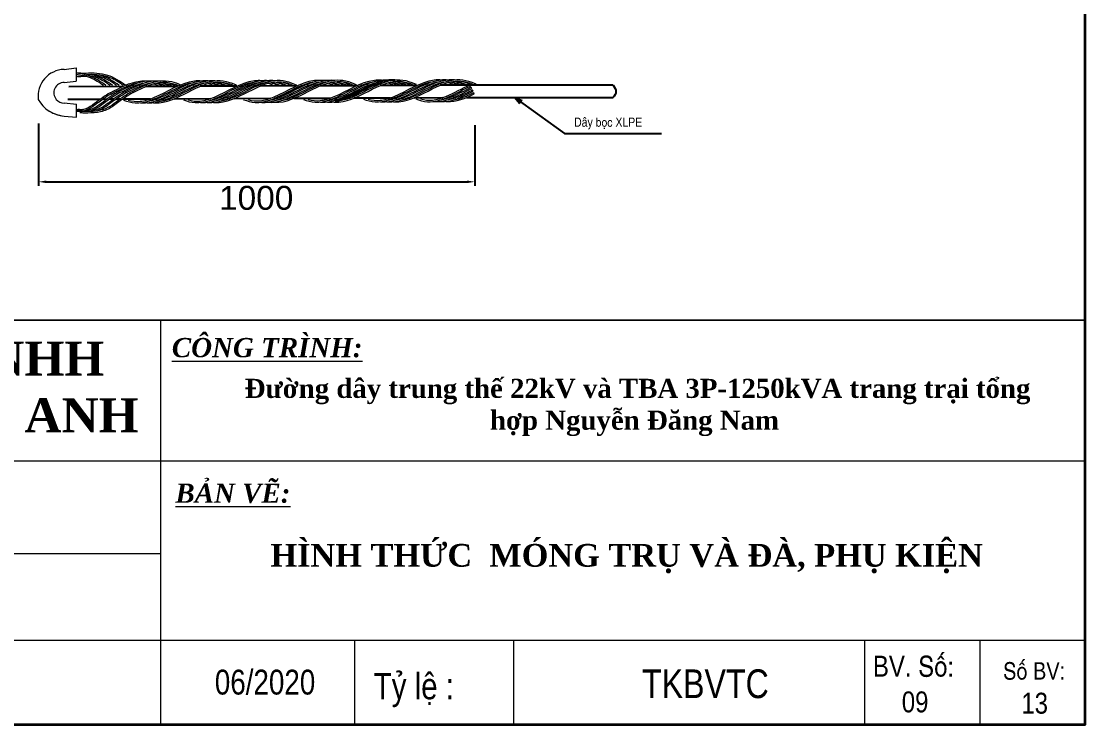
# Model space of a CAD drawing. Header units: millimetres. Extents: x 330554 to 656471, y 11007 to 130943.
# Drawn here: x 523432 to 528770, y 89055 to 92586 of the extents above; entities that cross this region are included whole.
import ezdxf
from ezdxf.enums import TextEntityAlignment as Align

# ---------------------------------------------------------------- set-up
doc = ezdxf.new("R2010")
doc.units = ezdxf.units.MM
doc.header["$LTSCALE"] = 6
for name, color, linetype, lineweight in [('dim1', 2, 'Continuous', 5), ('Khung', 7, 'Continuous', 20), ('Khung ten', 7, 'Continuous', 20), ('net rat manh', 150, 'Continuous', 5), ('netlonkhungten', 32, 'Continuous', 35), ('Text', 7, 'Continuous', 13)]:
    doc.layers.add(name, color=color, linetype=linetype, lineweight=lineweight)
doc.layers.add('Nen', color=7, linetype='Continuous')
doc.styles.add('kich thuoc', font='arial.ttf', dxfattribs={"height": 120})
doc.styles.add('ktenBCKT_6o$0$VN', font='arial.ttf')
doc.styles.add('VN', font='VHELVEN.TTF')
doc.styles.add('Vni-helvecondense', font='VHELVCN.TTF')
doc.styles.add('WMF-VNI-HELVE-CONDENSE1', font='VHELVCN.TTF')
doc.styles.add('xa', font='techl___.ttf')
doc.dimstyles.new('TL 1-1', dxfattribs={"dimscale": 20, "dimtxt": 0.18, "dimasz": 2, "dimexe": 1, "dimexo": 2, "dimgap": 1, "dimtad": 2, "dimtoh": 1, "dimdec": 1, "dimzin": 0, "dimdsep": 46, "dimtxsty": 'kich thuoc', "dimcen": 2, "dimclrd": 256, "dimclre": 256, "dimclrt": 2, "dimadec": 0, "dimazin": 0, "dimtfac": 1, "dimtdec": 1, "dimtofl": 0, "dimtmove": 0, "dimatfit": 3, "dimfxl": 1, "dimtolj": 1, "dimtzin": 0, "dimarcsym": 0})
doc.dimstyles.new('xa', dxfattribs={"dimtxt": 110, "dimasz": 40, "dimexe": 10, "dimexo": 20, "dimgap": 10, "dimtad": 1, "dimtoh": 1, "dimdec": 0, "dimzin": 0, "dimdsep": 46, "dimtxsty": 'xa', "dimblk": 'OBLIQUE', "dimcen": 0.09, "dimclrd": 3, "dimclre": 3, "dimclrt": 2, "dimadec": 0, "dimazin": 0, "dimtfac": 1, "dimtdec": 0, "dimtofl": 0, "dimtmove": 0, "dimatfit": 3, "dimldrblk": 'OPEN30', "dimfxl": 1, "dimtzin": 0, "dimarcsym": 0})

# ---------------------------------------------------------------- blocks, each defined once
blk = doc.blocks.new('_Oblique')
at = {"color": 0, "lineweight": -2}
blk.add_line((-0.5, -0.5), (0.5, 0.5), dxfattribs=at)
blk = doc.blocks.new('_Open30')
at = {"color": 0, "linetype": 'ByBlock', "lineweight": -2}
for p, q in [((-1, 0.27), (0, 0)), ((0, 0), (-1, -0.27)), ((0, 0), (-1, 0))]:
    blk.add_line(p, q, dxfattribs=at)
blk = doc.blocks.new('*D109')
at = {"layer": 'Defpoints', "color": 0, "transparency": 16777216}
for p in [(523518.9, 92113), (525709.2, 92103.5), (525709.2, 91779.9)]:
    blk.add_point(p, dxfattribs=at)
at = {"layer": 'dim1', "lineweight": -2, "transparency": 16777216}
for p, q in [((523518.9, 92073), (523518.9, 91759.9)), ((525709.2, 92063.5), (525709.2, 91759.9)), ((523558.9, 91779.9), (525669.2, 91779.9))]:
    blk.add_line(p, q, dxfattribs=at)
at = {"layer": 'dim1', "transparency": 16777216}
for points in [[(523558.9, 91786.5), (523558.9, 91773.2), (523518.9, 91779.9)], [(525669.2, 91786.5), (525669.2, 91773.2), (525709.2, 91779.9)]]:
    blk.add_solid(points, dxfattribs=at)
at = {"layer": 'dim1', "color": 2, "transparency": 16777216, "insert": (524611.5, 91698.6), "char_height": 120, "attachment_point": 5, "style": 'kich thuoc'}
blk.add_mtext('\\A1;1000', dxfattribs=at)

msp = doc.modelspace()

# ---------------------------------------------------------------- linework, layer by layer
at = {"layer": 'Khung'}
for points in [[(528770.463, 89055.161), (528770.463, 91086.039), (520581.991, 91086.039), (520581.991, 89055.161)], [(521820.207, 91086.039), (528770.463, 91086.039)], [(524132.008, 91086.039), (524132.008, 89055.161)], [(520581.991, 90380.075), (528770.463, 90380.075)], [(520581.991, 89914.382), (524132.008, 89914.382)], [(520592.262, 89479.893), (528770.463, 89479.893)], [(525104.942, 89479.893), (525104.942, 89055.161)], [(525903.923, 89479.893), (525903.923, 89055.161)], [(527665.539, 89479.893), (527665.539, 89055.161)], [(528244.476, 89479.893), (528244.476, 89055.161)], [(520581.991, 89055.161), (528770.463, 89055.161)]]:
    msp.add_lwpolyline(points, dxfattribs=at)
at = {"layer": 'Nen', "color": 6}
for p, q in [((523939.616, 92257.547), (523671.873, 92256.45)), ((523972.195, 92257.68), (523958.404, 92257.624)), ((524005.153, 92257.816), (523990.918, 92257.757)), ((524038.111, 92257.951), (524023.876, 92257.892)), ((524213.002, 92258.667), (524056.833, 92258.027)), ((524245.96, 92258.802), (524231.725, 92258.744)), ((524278.918, 92258.937), (524264.682, 92258.879)), ((524311.875, 92259.072), (524297.64, 92259.014)), ((524513.945, 92259.9), (524330.598, 92259.149)), ((524546.902, 92260.035), (524532.667, 92259.977)), ((524579.86, 92260.17), (524565.625, 92260.112)), ((524612.818, 92260.305), (524598.583, 92260.247)), ((524814.887, 92261.133), (524631.54, 92260.382)), ((524847.845, 92261.268), (524833.61, 92261.21)), ((524880.803, 92261.403), (524866.568, 92261.345)), ((524913.761, 92261.538), (524899.525, 92261.48)), ((525115.83, 92262.366), (524932.483, 92261.615)), ((525148.788, 92262.501), (525134.552, 92262.443)), ((525181.745, 92262.637), (525167.51, 92262.578)), ((525214.703, 92262.772), (525200.468, 92262.713)), ((525416.772, 92263.6), (525233.426, 92262.848)), ((525449.73, 92263.735), (525435.495, 92263.676)), ((525482.688, 92263.87), (525468.453, 92263.811)), ((525515.646, 92264.005), (525501.411, 92263.946)), ((526403.478, 92264.334), (525534.368, 92264.081)), ((523665.211, 92194.725), (523830.788, 92195.404)), ((523843.459, 92195.456), (523863.746, 92195.539)), ((523876.47, 92195.591), (523896.704, 92195.674)), ((523909.428, 92195.726), (523929.662, 92195.809)), ((523942.386, 92195.861), (524081.193, 92196.43)), ((524101.835, 92196.514), (524114.151, 92196.565)), ((524134.793, 92196.649), (524147.109, 92196.7)), ((524167.751, 92196.784), (524180.067, 92196.835)), ((524200.708, 92196.919), (524382.136, 92197.663)), ((524402.778, 92197.747), (524415.094, 92197.798)), ((524435.735, 92197.882), (524448.051, 92197.933)), ((524468.693, 92198.017), (524481.009, 92198.068)), ((524501.651, 92198.152), (524683.078, 92198.896)), ((524703.72, 92198.98), (524716.036, 92199.031)), ((524736.678, 92199.115), (524748.994, 92199.166)), ((524769.636, 92199.25), (524781.952, 92199.301)), ((524802.594, 92199.386), (524984.021, 92200.129)), ((525004.663, 92200.213), (525016.979, 92200.264)), ((525037.621, 92200.349), (525049.937, 92200.399)), ((525070.578, 92200.484), (525082.894, 92200.534)), ((525103.536, 92200.619), (525284.964, 92201.362)), ((525305.605, 92201.447), (525317.921, 92201.497)), ((525338.563, 92201.582), (525350.879, 92201.632)), ((525371.521, 92201.717), (525383.837, 92201.767)), ((525404.479, 92201.852), (525547.732, 92202.439)), ((525568.373, 92202.523), (525580.689, 92202.574)), ((525601.331, 92202.658), (525613.647, 92202.709)), ((525634.289, 92202.793), (525646.605, 92202.844)), ((525667.247, 92202.928), (526403.478, 92203.121))]:
    msp.add_line(p, q, dxfattribs=at)
msp.add_open_spline([(525006.423, 92188.995), (525027.081, 92192.152), (525048.034, 92199.025), (525134.672, 92235.318), (525201.477, 92282.129), (525282.517, 92292.342), (525294.685, 92292.523), (525306.799, 92291.349)], degree=3, knots=[0.75692354, 0.75692354, 0.75692354, 0.75692354, 1.09908353, 1.09908353, 2.15733464, 2.15733464, 2.34194555, 2.34194555, 2.34194555, 2.34194555], dxfattribs=at)
msp.add_spline([(526403.478, 92264.334), (526417.417, 92232.7), (526403.478, 92203.121)], degree=3, dxfattribs=at)
at = {"layer": 'net rat manh', "color": 8}
for p, q in [((523647.391, 92344.02), (523708.339, 92351.15)), ((523708.339, 92351.15), (523708.608, 92285.398)), ((523647.66, 92278.269), (523708.608, 92285.398)), ((525694.27, 92247.736), (525691.197, 92254.605)), ((525700.286, 92234.287), (525697.227, 92241.126)), ((525706.294, 92220.856), (525703.261, 92227.636)), ((523648.079, 92175.903), (523709.084, 92169.273)), ((523709.353, 92103.522), (523709.084, 92169.273)), ((523648.349, 92110.152), (523709.353, 92103.522))]:
    msp.add_line(p, q, dxfattribs=at)
for centre, radius, start, end in [((523651.53, 92208.885), 135.199, 91.754696, 186.538228), ((523646.915, 92226.994), 51.28, 89.167628, 220.696479), ((523661.644, 92275.416), 166.318, 209.586998, 265.426722), ((523661.656, 92275.937), 166.318, 209.717114, 210.809107), ((523646.652, 92225.279), 49.975, 219.402314, 271.640031), ((523661.656, 92275.937), 166.318, 232.789597, 265.410955)]:
    msp.add_arc(centre, radius, start, end, dxfattribs=at)
for points in [[(523754.173, 92322.995), (523738.948, 92324.667), (523723.578, 92325.04), (523708.449, 92324.324)], [(523731.671, 92305.03), (523724.013, 92306.326), (523716.271, 92307.198), (523708.517, 92307.687)], [(523882.265, 92220.422), (523937.647, 92249.064), (523980.534, 92270.898), (524023.304, 92277.631)], [(523927.685, 92227.356), (523970.604, 92249.199), (524013.492, 92271.033), (524056.262, 92277.766)], [(523960.642, 92227.491), (524003.562, 92249.334), (524046.449, 92271.168), (524089.22, 92277.901)], [(524080.588, 92276.342), (524081.316, 92276.187), (524082.044, 92276.026), (524082.771, 92275.861)], [(524096.371, 92272.268), (524103.983, 92269.989), (524111.591, 92267.293), (524119.198, 92264.339)], [(524109.768, 92275.673), (524119.407, 92272.326), (524128.964, 92268.47), (524138.457, 92264.418)], [(524113.546, 92276.477), (524126.425, 92273.725), (524139.293, 92269.47), (524152.156, 92264.474)], [(524130.738, 92279.178), (524148.884, 92277.208), (524167.004, 92271.643), (524185.114, 92264.609)], [(524131.964, 92279.306), (524145.265, 92275.296), (524158.4, 92270.109), (524171.414, 92264.553)], [(524166.388, 92278.994), (524179.188, 92275.049), (524191.836, 92270.039), (524204.372, 92264.688)], [(524354.353, 92277.464), (524355.08, 92277.308), (524355.808, 92277.148), (524356.536, 92276.983)], [(524370.135, 92273.389), (524377.747, 92271.111), (524385.356, 92268.415), (524392.963, 92265.461)], [(524383.533, 92276.795), (524393.171, 92273.448), (524402.728, 92269.592), (524412.221, 92265.54)], [(524387.31, 92277.599), (524400.19, 92274.847), (524413.058, 92270.592), (524425.921, 92265.596)], [(524404.503, 92280.299), (524422.649, 92278.33), (524440.769, 92272.764), (524458.879, 92265.731)], [(524405.728, 92280.428), (524419.029, 92276.417), (524432.164, 92271.23), (524445.179, 92265.675)], [(524440.152, 92280.116), (524452.953, 92276.171), (524465.6, 92271.161), (524478.137, 92265.81)], [(524655.295, 92278.697), (524656.023, 92278.541), (524656.751, 92278.381), (524657.478, 92278.216)], [(524671.078, 92274.622), (524678.69, 92272.344), (524686.299, 92269.648), (524693.906, 92266.694)], [(524684.475, 92278.028), (524694.114, 92274.681), (524703.671, 92270.825), (524713.164, 92266.773)], [(524688.253, 92278.832), (524701.132, 92276.08), (524714, 92271.825), (524726.863, 92266.829)], [(524705.445, 92281.532), (524723.591, 92279.563), (524741.712, 92273.997), (524759.821, 92266.964)], [(524706.671, 92281.661), (524719.972, 92277.651), (524733.107, 92272.463), (524746.121, 92266.908)], [(524741.095, 92281.349), (524753.895, 92277.404), (524766.543, 92272.394), (524779.079, 92267.043)], [(524956.238, 92279.93), (524956.966, 92279.774), (524957.693, 92279.614), (524958.421, 92279.449)], [(524956.238, 92279.93), (524956.966, 92279.774), (524957.693, 92279.614), (524958.421, 92279.449)], [(524972.021, 92275.855), (524979.632, 92273.577), (524987.241, 92270.881), (524994.848, 92267.927)], [(524972.021, 92275.855), (524979.632, 92273.577), (524987.241, 92270.881), (524994.848, 92267.927)], [(524985.418, 92279.261), (524995.056, 92275.914), (525004.613, 92272.058), (525014.106, 92268.006)], [(524985.418, 92279.261), (524995.056, 92275.914), (525004.613, 92272.058), (525014.106, 92268.006)], [(524989.196, 92280.065), (525002.075, 92277.313), (525014.943, 92273.058), (525027.806, 92268.062)], [(524989.196, 92280.065), (525002.075, 92277.313), (525014.943, 92273.058), (525027.806, 92268.062)], [(525006.388, 92282.766), (525024.534, 92280.796), (525042.654, 92275.23), (525060.764, 92268.197)], [(525006.388, 92282.766), (525024.534, 92280.796), (525042.654, 92275.23), (525060.764, 92268.197)], [(525007.613, 92282.894), (525020.914, 92278.884), (525034.049, 92273.696), (525047.064, 92268.141)], [(525007.613, 92282.894), (525020.914, 92278.884), (525034.049, 92273.696), (525047.064, 92268.141)], [(525042.038, 92282.582), (525054.838, 92278.637), (525067.486, 92273.627), (525080.022, 92268.276)], [(525042.038, 92282.582), (525054.838, 92278.637), (525067.486, 92273.627), (525080.022, 92268.276)], [(525257.18, 92281.163), (525257.908, 92281.008), (525258.636, 92280.847), (525259.364, 92280.682)], [(525272.963, 92277.089), (525280.575, 92274.81), (525288.184, 92272.114), (525295.791, 92269.16)], [(525286.36, 92280.494), (525295.999, 92277.147), (525305.556, 92273.291), (525315.049, 92269.239)], [(525290.138, 92281.298), (525303.017, 92278.546), (525315.886, 92274.291), (525328.749, 92269.295)], [(525307.331, 92283.999), (525325.477, 92282.029), (525343.597, 92276.464), (525361.706, 92269.43)], [(525308.556, 92284.128), (525321.857, 92280.117), (525334.992, 92274.93), (525348.007, 92269.374)], [(525342.98, 92283.815), (525355.781, 92279.87), (525368.428, 92274.86), (525380.964, 92269.509)], [(525558.123, 92282.396), (525558.851, 92282.241), (525559.579, 92282.08), (525560.306, 92281.915)], [(525573.906, 92278.322), (525581.518, 92276.043), (525589.126, 92273.347), (525596.733, 92270.393)], [(525587.303, 92281.727), (525596.942, 92278.381), (525606.499, 92274.524), (525615.991, 92270.472)], [(525591.081, 92282.531), (525603.96, 92279.779), (525616.828, 92275.524), (525629.691, 92270.528)], [(525608.273, 92285.232), (525626.419, 92283.262), (525644.539, 92277.697), (525662.649, 92270.663)], [(525609.499, 92285.361), (525622.8, 92281.35), (525635.935, 92276.163), (525648.949, 92270.607)], [(525643.923, 92285.049), (525656.723, 92281.103), (525669.371, 92276.093), (525681.907, 92270.742)], [(523724.245, 92142.395), (523719.257, 92142.042), (523714.237, 92141.826), (523709.197, 92141.709)]]:
    msp.add_open_spline(points, degree=3, dxfattribs=at)
for points, knots in [([(523956.313, 92263.671), (523928.823, 92283.941), (523899.751, 92303.127), (523831.198, 92324.837), (523792.563, 92327.014), (523749.476, 92322.509), (523742.754, 92321.647), (523708.476, 92317.565)], [0.58005658, 0.58005658, 0.58005658, 0.58005658, 1.09071507, 1.09071507, 1.63607261, 1.63607261, 1.73819182, 1.73819182, 1.73819182, 1.73819182]), ([(523944.026, 92263.621), (523923.564, 92278.379), (523871.573, 92311.863), (523794.135, 92321.097), (523745.311, 92314.65), (523708.516, 92307.813)], [0.62958012, 0.62958012, 0.62958012, 0.62958012, 1.01015145, 1.56695327, 1.7603112, 1.7603112, 1.7603112, 1.7603112]), ([(523760.682, 92308.07), (523747.308, 92308.758), (523733.924, 92308.319), (523720.32, 92306.896), (523719.737, 92306.834), (523719.154, 92306.77)], [1.401266668, 1.401266668, 1.401266668, 1.401266668, 1.636072609, 1.636072609, 1.646599759, 1.646599759, 1.646599759, 1.646599759]), ([(523845.153, 92263.216), (523824.69, 92277.974), (523791.208, 92299.538), (523752.663, 92310.39), (523738.094, 92313.077)], [0.62958012, 0.62958012, 0.62958012, 0.62958012, 1.01015145, 1.233257722, 1.233257722, 1.233257722, 1.233257722]), ([(523878.111, 92263.351), (523857.648, 92278.109), (523819.671, 92302.568), (523775.182, 92313.245), (523755.067, 92315.625)], [0.62958012, 0.62958012, 0.62958012, 0.62958012, 1.01015145, 1.314290569, 1.314290569, 1.314290569, 1.314290569]), ([(523857.439, 92263.266), (523829.95, 92283.536), (523800.877, 92302.722), (523764.569, 92314.221), (523761.385, 92315.149), (523758.179, 92316.008)], [0.580056579, 0.580056579, 0.580056579, 0.580056579, 1.090715073, 1.090715073, 1.139371479, 1.139371479, 1.139371479, 1.139371479]), ([(523890.397, 92263.401), (523862.908, 92283.671), (523833.835, 92302.857), (523795.501, 92314.997), (523790.247, 92316.445), (523784.942, 92317.709)], [0.580056579, 0.580056579, 0.580056579, 0.580056579, 1.090715073, 1.090715073, 1.170576663, 1.170576663, 1.170576663, 1.170576663]), ([(523911.069, 92263.486), (523890.606, 92278.244), (523855.048, 92301.145), (523813.782, 92311.964), (523796.655, 92314.589)], [0.62958012, 0.62958012, 0.62958012, 0.62958012, 1.01015145, 1.270670629, 1.270670629, 1.270670629, 1.270670629]), ([(523923.355, 92263.536), (523895.866, 92283.806), (523866.793, 92302.992), (523832.304, 92313.914), (523830.96, 92314.326), (523829.612, 92314.724)], [0.580056579, 0.580056579, 0.580056579, 0.580056579, 1.090715073, 1.090715073, 1.11134223, 1.11134223, 1.11134223, 1.11134223]), ([(525300.598, 92181.915), (525302.675, 92181.695), (525416.108, 92172.032), (525548.46, 92317.422), (525677.408, 92277.866), (525695.607, 92270.798)], [0.5401544, 0.5401544, 0.5401544, 0.5401544, 0.57325048, 2.34733631, 2.6390538, 2.6390538, 2.6390538, 2.6390538]), ([(523878.336, 92226.389), (523927.103, 92252.021), (523976.936, 92279.303), (524040.009, 92287.251), (524052.177, 92287.432), (524064.291, 92286.258)], [1.374636932, 1.374636932, 1.374636932, 1.374636932, 2.157334638, 2.157334638, 2.341945552, 2.341945552, 2.341945552, 2.341945552]), ([(523911.081, 92227.288), (523960.061, 92252.156), (524009.894, 92279.438), (524072.967, 92287.386), (524085.135, 92287.567), (524097.249, 92286.393)], [1.374636932, 1.374636932, 1.374636932, 1.374636932, 2.157334638, 2.157334638, 2.341945552, 2.341945552, 2.341945552, 2.341945552]), ([(523944.039, 92227.423), (523993.019, 92252.291), (524042.852, 92279.573), (524105.925, 92287.521), (524118.093, 92287.702), (524130.206, 92286.528)], [1.374636932, 1.374636932, 1.374636932, 1.374636932, 2.157334638, 2.157334638, 2.341945552, 2.341945552, 2.341945552, 2.341945552]), ([(523945.62, 92189.591), (523965.132, 92182.525), (524082.145, 92151.129), (524199.716, 92263.427), (524297.069, 92278.753)], [0.26205726, 0.26205726, 0.26205726, 0.26205726, 0.57325048, 2.12758875, 2.12758875, 2.12758875, 2.12758875]), ([(523969.408, 92189.688), (523989.624, 92184.177), (524009.41, 92181.886), (524052.768, 92186.389), (524076.476, 92193.877), (524165.929, 92231.349), (524232.733, 92278.16), (524313.774, 92288.373), (524325.942, 92288.553), (524338.055, 92287.379)], [0.37813076, 0.37813076, 0.37813076, 0.37813076, 0.71142493, 0.71142493, 1.09908353, 1.09908353, 2.15733464, 2.15733464, 2.34194555, 2.34194555, 2.34194555, 2.34194555]), ([(523976.997, 92227.558), (524025.976, 92252.426), (524075.809, 92279.708), (524146.562, 92288.624), (524166.629, 92287.523), (524201.738, 92278.987), (524217.001, 92273.329), (524232.095, 92267.033)], [1.37463693, 1.37463693, 1.37463693, 1.37463693, 2.15733464, 2.15733464, 2.45972354, 2.45972354, 2.69883603, 2.69883603, 2.69883603, 2.69883603]), ([(523993.6, 92227.626), (524050.332, 92256.498), (524125.323, 92294.681), (524199.873, 92271.812), (524218.072, 92264.744)], [1.44471702, 1.44471702, 1.44471702, 1.44471702, 2.34733631, 2.6390538, 2.6390538, 2.6390538, 2.6390538]), ([(524030.912, 92176.713), (524032.989, 92176.493), (524132.629, 92168.004), (524232.674, 92263.563), (524330.027, 92278.888)], [0.5401544, 0.5401544, 0.5401544, 0.5401544, 0.57325048, 2.12758875, 2.12758875, 2.12758875, 2.12758875]), ([(524063.87, 92176.848), (524065.947, 92176.628), (524165.587, 92168.139), (524265.631, 92263.698), (524362.984, 92279.023)], [0.5401544, 0.5401544, 0.5401544, 0.5401544, 0.57325048, 2.12758875, 2.12758875, 2.12758875, 2.12758875]), ([(524070.637, 92185.161), (524091.295, 92188.317), (524112.249, 92195.191), (524198.887, 92231.484), (524265.691, 92278.295), (524346.731, 92288.508), (524358.899, 92288.688), (524371.013, 92287.514)], [0.75692354, 0.75692354, 0.75692354, 0.75692354, 1.09908353, 1.09908353, 2.15733464, 2.15733464, 2.34194555, 2.34194555, 2.34194555, 2.34194555]), ([(524096.827, 92176.983), (524098.905, 92176.763), (524212.338, 92167.099), (524344.69, 92312.49), (524473.638, 92272.934), (524491.836, 92265.866)], [0.5401544, 0.5401544, 0.5401544, 0.5401544, 0.57325048, 2.34733631, 2.6390538, 2.6390538, 2.6390538, 2.6390538]), ([(524103.595, 92185.296), (524124.253, 92188.452), (524145.206, 92195.326), (524231.844, 92231.619), (524298.649, 92278.43), (524379.689, 92288.643), (524391.857, 92288.823), (524403.971, 92287.649)], [0.75692354, 0.75692354, 0.75692354, 0.75692354, 1.09908353, 1.09908353, 2.15733464, 2.15733464, 2.34194555, 2.34194555, 2.34194555, 2.34194555]), ([(524136.553, 92185.431), (524157.21, 92188.587), (524178.164, 92195.461), (524264.802, 92231.754), (524331.607, 92278.565), (524420.327, 92289.746), (524440.394, 92288.645), (524477.297, 92279.672), (524494.296, 92273.116), (524511.094, 92265.945)], [0.75692354, 0.75692354, 0.75692354, 0.75692354, 1.09908353, 1.09908353, 2.15733464, 2.15733464, 2.45972354, 2.45972354, 2.72651583, 2.72651583, 2.72651583, 2.72651583]), ([(524246.563, 92190.824), (524266.075, 92183.759), (524383.088, 92152.362), (524500.658, 92264.661), (524598.011, 92279.986)], [0.26205726, 0.26205726, 0.26205726, 0.26205726, 0.57325048, 2.12758875, 2.12758875, 2.12758875, 2.12758875]), ([(524270.35, 92190.921), (524290.566, 92185.41), (524310.353, 92183.119), (524353.711, 92187.622), (524377.419, 92195.11), (524466.871, 92232.582), (524533.676, 92279.393), (524614.716, 92289.606), (524626.884, 92289.786), (524638.998, 92288.612)], [0.37813076, 0.37813076, 0.37813076, 0.37813076, 0.71142493, 0.71142493, 1.09908353, 1.09908353, 2.15733464, 2.15733464, 2.34194555, 2.34194555, 2.34194555, 2.34194555]), ([(524331.854, 92177.946), (524333.932, 92177.726), (524433.572, 92169.237), (524533.616, 92264.796), (524630.969, 92280.121)], [0.5401544, 0.5401544, 0.5401544, 0.5401544, 0.57325048, 2.12758875, 2.12758875, 2.12758875, 2.12758875]), ([(524364.812, 92178.081), (524366.889, 92177.861), (524466.53, 92169.372), (524566.574, 92264.931), (524663.927, 92280.256)], [0.5401544, 0.5401544, 0.5401544, 0.5401544, 0.57325048, 2.12758875, 2.12758875, 2.12758875, 2.12758875]), ([(524371.58, 92186.394), (524392.238, 92189.55), (524413.191, 92196.424), (524499.829, 92232.717), (524566.634, 92279.528), (524647.674, 92289.741), (524659.842, 92289.922), (524671.956, 92288.747)], [0.75692354, 0.75692354, 0.75692354, 0.75692354, 1.09908353, 1.09908353, 2.15733464, 2.15733464, 2.34194555, 2.34194555, 2.34194555, 2.34194555]), ([(524397.77, 92178.216), (524399.847, 92177.996), (524513.281, 92168.332), (524645.633, 92313.723), (524774.581, 92274.167), (524792.779, 92267.099)], [0.5401544, 0.5401544, 0.5401544, 0.5401544, 0.57325048, 2.34733631, 2.6390538, 2.6390538, 2.6390538, 2.6390538]), ([(524404.538, 92186.529), (524425.195, 92189.685), (524446.149, 92196.559), (524532.787, 92232.852), (524599.591, 92279.663), (524680.632, 92289.876), (524692.8, 92290.057), (524704.914, 92288.882)], [0.75692354, 0.75692354, 0.75692354, 0.75692354, 1.09908353, 1.09908353, 2.15733464, 2.15733464, 2.34194555, 2.34194555, 2.34194555, 2.34194555]), ([(524437.495, 92186.664), (524458.153, 92189.82), (524479.107, 92196.694), (524565.745, 92232.987), (524632.549, 92279.798), (524721.269, 92290.979), (524741.336, 92289.878), (524778.24, 92280.906), (524795.239, 92274.349), (524812.037, 92267.178)], [0.75692354, 0.75692354, 0.75692354, 0.75692354, 1.09908353, 1.09908353, 2.15733464, 2.15733464, 2.45972354, 2.45972354, 2.72651583, 2.72651583, 2.72651583, 2.72651583]), ([(524547.506, 92192.057), (524567.018, 92184.992), (524684.03, 92153.595), (524801.601, 92265.894), (524898.954, 92281.219)], [0.26205726, 0.26205726, 0.26205726, 0.26205726, 0.57325048, 2.12758875, 2.12758875, 2.12758875, 2.12758875]), ([(524547.506, 92192.057), (524567.018, 92184.992), (524684.03, 92153.595), (524801.601, 92265.894), (524898.954, 92281.219)], [0.26205726, 0.26205726, 0.26205726, 0.26205726, 0.57325048, 2.12758875, 2.12758875, 2.12758875, 2.12758875]), ([(524571.293, 92192.154), (524591.509, 92186.643), (524611.295, 92184.352), (524654.654, 92188.856), (524678.361, 92196.343), (524767.814, 92233.815), (524834.618, 92280.626), (524915.659, 92290.839), (524927.827, 92291.02), (524939.941, 92289.845)], [0.37813076, 0.37813076, 0.37813076, 0.37813076, 0.71142493, 0.71142493, 1.09908353, 1.09908353, 2.15733464, 2.15733464, 2.34194555, 2.34194555, 2.34194555, 2.34194555]), ([(524571.293, 92192.154), (524591.509, 92186.643), (524611.295, 92184.352), (524654.654, 92188.856), (524678.361, 92196.343), (524767.814, 92233.815), (524834.618, 92280.626), (524915.659, 92290.839), (524927.827, 92291.02), (524939.941, 92289.845)], [0.37813076, 0.37813076, 0.37813076, 0.37813076, 0.71142493, 0.71142493, 1.09908353, 1.09908353, 2.15733464, 2.15733464, 2.34194555, 2.34194555, 2.34194555, 2.34194555]), ([(524632.797, 92179.179), (524634.874, 92178.959), (524734.515, 92170.47), (524834.559, 92266.029), (524931.912, 92281.354)], [0.5401544, 0.5401544, 0.5401544, 0.5401544, 0.57325048, 2.12758875, 2.12758875, 2.12758875, 2.12758875]), ([(524632.797, 92179.179), (524634.874, 92178.959), (524734.515, 92170.47), (524834.559, 92266.029), (524931.912, 92281.354)], [0.5401544, 0.5401544, 0.5401544, 0.5401544, 0.57325048, 2.12758875, 2.12758875, 2.12758875, 2.12758875]), ([(524665.755, 92179.314), (524667.832, 92179.094), (524767.472, 92170.605), (524867.517, 92266.164), (524964.87, 92281.489)], [0.5401544, 0.5401544, 0.5401544, 0.5401544, 0.57325048, 2.12758875, 2.12758875, 2.12758875, 2.12758875]), ([(524665.755, 92179.314), (524667.832, 92179.094), (524767.472, 92170.605), (524867.517, 92266.164), (524964.87, 92281.489)], [0.5401544, 0.5401544, 0.5401544, 0.5401544, 0.57325048, 2.12758875, 2.12758875, 2.12758875, 2.12758875]), ([(524672.522, 92187.627), (524693.18, 92190.783), (524714.134, 92197.657), (524799.115, 92237.192), (524867.576, 92280.761), (524948.617, 92290.974), (524960.785, 92291.155), (524972.898, 92289.981)], [0.75692354, 0.75692354, 0.75692354, 0.75692354, 1.09908353, 1.09908353, 2.15733464, 2.15733464, 2.34194555, 2.34194555, 2.34194555, 2.34194555]), ([(524672.522, 92187.627), (524693.18, 92190.783), (524714.134, 92197.657), (524800.772, 92233.95), (524867.576, 92280.761), (524948.617, 92290.974), (524960.785, 92291.155), (524972.898, 92289.981)], [0.75692354, 0.75692354, 0.75692354, 0.75692354, 1.09908353, 1.09908353, 2.15733464, 2.15733464, 2.34194555, 2.34194555, 2.34194555, 2.34194555]), ([(524698.713, 92179.449), (524700.79, 92179.229), (524814.223, 92169.565), (524946.575, 92314.956), (525075.523, 92275.4), (525093.722, 92268.332)], [0.5401544, 0.5401544, 0.5401544, 0.5401544, 0.57325048, 2.34733631, 2.6390538, 2.6390538, 2.6390538, 2.6390538]), ([(524698.713, 92179.449), (524700.79, 92179.229), (524814.223, 92169.565), (524946.575, 92314.956), (525075.523, 92275.4), (525093.722, 92268.332)], [0.5401544, 0.5401544, 0.5401544, 0.5401544, 0.57325048, 2.34733631, 2.6390538, 2.6390538, 2.6390538, 2.6390538]), ([(524705.48, 92187.762), (524726.138, 92190.918), (524747.092, 92197.792), (524833.73, 92234.085), (524900.534, 92280.896), (524981.574, 92291.109), (524993.742, 92291.29), (525005.856, 92290.116)], [0.75692354, 0.75692354, 0.75692354, 0.75692354, 1.09908353, 1.09908353, 2.15733464, 2.15733464, 2.34194555, 2.34194555, 2.34194555, 2.34194555]), ([(524705.48, 92187.762), (524726.138, 92190.918), (524747.092, 92197.792), (524833.73, 92234.085), (524900.534, 92280.896), (524981.574, 92291.109), (524993.742, 92291.29), (525005.856, 92290.116)], [0.75692354, 0.75692354, 0.75692354, 0.75692354, 1.09908353, 1.09908353, 2.15733464, 2.15733464, 2.34194555, 2.34194555, 2.34194555, 2.34194555]), ([(524738.438, 92187.897), (524759.096, 92191.054), (524780.049, 92197.927), (524866.687, 92234.22), (524933.492, 92281.031), (525022.212, 92292.212), (525042.279, 92291.111), (525079.183, 92282.139), (525096.181, 92275.582), (525112.98, 92268.411)], [0.75692354, 0.75692354, 0.75692354, 0.75692354, 1.09908353, 1.09908353, 2.15733464, 2.15733464, 2.45972354, 2.45972354, 2.72651583, 2.72651583, 2.72651583, 2.72651583]), ([(524738.438, 92187.897), (524759.096, 92191.054), (524780.049, 92197.927), (524866.687, 92234.22), (524933.492, 92281.031), (525022.212, 92292.212), (525042.279, 92291.111), (525079.183, 92282.139), (525096.181, 92275.582), (525112.98, 92268.411)], [0.75692354, 0.75692354, 0.75692354, 0.75692354, 1.09908353, 1.09908353, 2.15733464, 2.15733464, 2.45972354, 2.45972354, 2.72651583, 2.72651583, 2.72651583, 2.72651583]), ([(524848.448, 92193.29), (524867.96, 92186.225), (524984.973, 92154.828), (525102.544, 92267.127), (525199.897, 92282.452)], [0.26205726, 0.26205726, 0.26205726, 0.26205726, 0.57325048, 2.12758875, 2.12758875, 2.12758875, 2.12758875]), ([(524872.235, 92193.387), (524892.452, 92187.877), (524912.238, 92185.585), (524955.596, 92190.089), (524979.304, 92197.576), (525068.757, 92235.048), (525135.561, 92281.859), (525216.601, 92292.072), (525228.769, 92292.253), (525240.883, 92291.079)], [0.37813076, 0.37813076, 0.37813076, 0.37813076, 0.71142493, 0.71142493, 1.09908353, 1.09908353, 2.15733464, 2.15733464, 2.34194555, 2.34194555, 2.34194555, 2.34194555]), ([(524933.74, 92180.412), (524935.817, 92180.192), (525035.457, 92171.703), (525135.501, 92267.262), (525232.854, 92282.587)], [0.5401544, 0.5401544, 0.5401544, 0.5401544, 0.57325048, 2.12758875, 2.12758875, 2.12758875, 2.12758875]), ([(524966.697, 92180.547), (524968.775, 92180.327), (525068.415, 92171.838), (525168.459, 92267.397), (525265.812, 92282.722)], [0.5401544, 0.5401544, 0.5401544, 0.5401544, 0.57325048, 2.12758875, 2.12758875, 2.12758875, 2.12758875]), ([(524973.465, 92188.86), (524994.123, 92192.017), (525015.076, 92198.89), (525101.714, 92235.183), (525168.519, 92281.994), (525249.559, 92292.207), (525261.727, 92292.388), (525273.841, 92291.214)], [0.75692354, 0.75692354, 0.75692354, 0.75692354, 1.09908353, 1.09908353, 2.15733464, 2.15733464, 2.34194555, 2.34194555, 2.34194555, 2.34194555]), ([(524999.655, 92180.682), (525001.732, 92180.462), (525115.166, 92170.798), (525247.518, 92316.189), (525376.466, 92276.633), (525394.664, 92269.565)], [0.5401544, 0.5401544, 0.5401544, 0.5401544, 0.57325048, 2.34733631, 2.6390538, 2.6390538, 2.6390538, 2.6390538]), ([(525039.381, 92189.13), (525060.038, 92192.287), (525080.992, 92199.16), (525167.63, 92235.453), (525234.434, 92282.265), (525323.154, 92293.445), (525343.222, 92292.344), (525380.125, 92283.372), (525397.124, 92276.815), (525413.922, 92269.644)], [0.75692354, 0.75692354, 0.75692354, 0.75692354, 1.09908353, 1.09908353, 2.15733464, 2.15733464, 2.45972354, 2.45972354, 2.72651583, 2.72651583, 2.72651583, 2.72651583]), ([(525149.391, 92194.523), (525168.903, 92187.458), (525285.916, 92156.061), (525403.486, 92268.36), (525500.839, 92283.685)], [0.26205726, 0.26205726, 0.26205726, 0.26205726, 0.57325048, 2.12758875, 2.12758875, 2.12758875, 2.12758875]), ([(525173.178, 92194.621), (525193.394, 92189.11), (525213.18, 92186.818), (525256.539, 92191.322), (525280.246, 92198.809), (525369.699, 92236.281), (525436.504, 92283.092), (525517.544, 92293.305), (525529.712, 92293.486), (525541.826, 92292.312)], [0.37813076, 0.37813076, 0.37813076, 0.37813076, 0.71142493, 0.71142493, 1.09908353, 1.09908353, 2.15733464, 2.15733464, 2.34194555, 2.34194555, 2.34194555, 2.34194555]), ([(525234.682, 92181.645), (525236.759, 92181.425), (525336.4, 92172.937), (525436.444, 92268.495), (525533.797, 92283.82)], [0.5401544, 0.5401544, 0.5401544, 0.5401544, 0.57325048, 2.12758875, 2.12758875, 2.12758875, 2.12758875]), ([(525267.64, 92181.78), (525269.717, 92181.56), (525369.357, 92173.072), (525469.402, 92268.63), (525566.755, 92283.955)], [0.5401544, 0.5401544, 0.5401544, 0.5401544, 0.57325048, 2.12758875, 2.12758875, 2.12758875, 2.12758875]), ([(525274.408, 92190.093), (525295.065, 92193.25), (525316.019, 92200.124), (525402.657, 92236.416), (525469.461, 92283.228), (525550.502, 92293.44), (525562.67, 92293.621), (525574.784, 92292.447)], [0.75692354, 0.75692354, 0.75692354, 0.75692354, 1.09908353, 1.09908353, 2.15733464, 2.15733464, 2.34194555, 2.34194555, 2.34194555, 2.34194555]), ([(525307.365, 92190.228), (525328.023, 92193.385), (525348.977, 92200.259), (525435.615, 92236.551), (525502.419, 92283.363), (525583.46, 92293.575), (525595.628, 92293.756), (525607.741, 92292.582)], [0.75692354, 0.75692354, 0.75692354, 0.75692354, 1.09908353, 1.09908353, 2.15733464, 2.15733464, 2.34194555, 2.34194555, 2.34194555, 2.34194555]), ([(525340.323, 92190.363), (525360.981, 92193.52), (525381.934, 92200.394), (525468.573, 92236.686), (525535.377, 92283.498), (525624.097, 92294.678), (525644.164, 92293.578), (525681.068, 92284.605), (525698.066, 92278.048), (525714.865, 92270.877)], [0.75692354, 0.75692354, 0.75692354, 0.75692354, 1.09908353, 1.09908353, 2.15733464, 2.15733464, 2.45972354, 2.45972354, 2.72651583, 2.72651583, 2.72651583, 2.72651583]), ([(525412.159, 92195.6), (525431.671, 92188.535), (525523.664, 92163.851), (525616.002, 92227.983), (525688.554, 92260.513)], [0.26205726, 0.26205726, 0.26205726, 0.26205726, 0.57325048, 1.72870339, 1.72870339, 1.72870339, 1.72870339]), ([(525435.946, 92195.697), (525456.162, 92190.186), (525475.948, 92187.895), (525519.307, 92192.398), (525543.014, 92199.886), (525605.96, 92226.254), (525645.395, 92249.441), (525685.485, 92267.375)], [0.37813076, 0.37813076, 0.37813076, 0.37813076, 0.71142493, 0.71142493, 1.09908353, 1.09908353, 1.7288705, 1.7288705, 1.7288705, 1.7288705]), ([(525497.45, 92182.722), (525499.527, 92182.502), (525565.056, 92176.919), (525630.759, 92216.337), (525694.27, 92247.736)], [0.5401544, 0.5401544, 0.5401544, 0.5401544, 0.57325048, 1.58413034, 1.58413034, 1.58413034, 1.58413034]), ([(525537.176, 92191.17), (525557.833, 92194.326), (525578.787, 92201.2), (525630.059, 92222.678), (525660.445, 92239.387), (525691.197, 92254.605)], [0.756923539, 0.756923539, 0.756923539, 0.756923539, 1.099083528, 1.099083528, 1.585679653, 1.585679653, 1.585679653, 1.585679653]), ([(523878.336, 92226.389), (523865.895, 92218.86), (523824.444, 92193.778), (523773.932, 92147.515), (523725.698, 92136.177), (523709.228, 92134.086)], [0, 0, 0, 0, 0.221918429, 0.739376114, 0.993076239, 0.993076239, 0.993076239, 0.993076239]), ([(523944.252, 92226.659), (523931.811, 92219.13), (523890.36, 92194.048), (523823.207, 92132.545), (523749.066, 92131.251), (523709.236, 92132.257)], [0, 0, 0, 0, 0.22191843, 0.73937611, 1.32022875, 1.32022875, 1.32022875, 1.32022875]), ([(523911.294, 92226.524), (523898.853, 92218.995), (523857.402, 92193.913), (523798.458, 92139.928), (523737.502, 92132.573), (523709.237, 92131.938)], [0, 0, 0, 0, 0.22191843, 0.73937611, 1.15884614, 1.15884614, 1.15884614, 1.15884614]), ([(523993.6, 92227.626), (523962.925, 92210.118), (523945.556, 92198.654), (523911.157, 92172.664), (523893.833, 92158.962), (523856.201, 92137.86), (523835.626, 92131.345), (523793.211, 92124.991), (523771.279, 92124.666), (523741.357, 92125.194), (523733.402, 92125.43), (523725.476, 92125.664)], [0, 0, 0, 0, 0.32391905, 0.32391905, 0.6478381, 0.6478381, 0.96696077, 0.96696077, 1.28608344, 1.28608344, 1.40153799, 1.40153799, 1.40153799, 1.40153799]), ([(523882.265, 92220.422), (523864.052, 92209.713), (523846.682, 92198.248), (523812.284, 92172.259), (523794.96, 92158.557), (523766.212, 92142.437), (523755.898, 92138.034), (523745.245, 92134.629)], [0, 0, 0, 0, 0.323919049, 0.323919049, 0.647838099, 0.647838099, 0.815151988, 0.815151988, 0.815151988, 0.815151988]), ([(523927.685, 92227.356), (523897.01, 92209.848), (523879.64, 92198.384), (523845.242, 92172.394), (523827.918, 92158.692), (523799.17, 92142.572), (523788.856, 92138.169), (523778.203, 92134.764)], [0, 0, 0, 0, 0.323919049, 0.323919049, 0.647838099, 0.647838099, 0.815151988, 0.815151988, 0.815151988, 0.815151988]), ([(523960.642, 92227.491), (523929.968, 92209.983), (523912.598, 92198.519), (523878.199, 92172.529), (523860.876, 92158.827), (523832.128, 92142.707), (523821.814, 92138.304), (523811.161, 92134.899)], [0, 0, 0, 0, 0.323919049, 0.323919049, 0.647838099, 0.647838099, 0.815151988, 0.815151988, 0.815151988, 0.815151988]), ([(525530.408, 92182.857), (525532.485, 92182.637), (525589.043, 92177.819), (525645.732, 92206.524), (525700.286, 92234.287)], [0.540154403, 0.540154403, 0.540154403, 0.540154403, 0.573250482, 1.441220864, 1.441220864, 1.441220864, 1.441220864]), ([(525563.366, 92182.992), (525565.443, 92182.772), (525613.031, 92178.718), (525660.711, 92198.397), (525706.294, 92220.856)], [0.540154403, 0.540154403, 0.540154403, 0.540154403, 0.573250482, 1.298312869, 1.298312869, 1.298312869, 1.298312869]), ([(525570.133, 92191.305), (525590.791, 92194.461), (525611.745, 92201.335), (525654.2, 92219.12), (525675.628, 92230.086), (525697.227, 92241.126)], [0.756923539, 0.756923539, 0.756923539, 0.756923539, 1.099083528, 1.099083528, 1.443164739, 1.443164739, 1.443164739, 1.443164739]), ([(525603.091, 92191.44), (525623.749, 92194.596), (525644.702, 92201.47), (525678.284, 92215.538), (525690.745, 92221.435), (525703.261, 92227.636)], [0.756923539, 0.756923539, 0.756923539, 0.756923539, 1.099083528, 1.099083528, 1.299734033, 1.299734033, 1.299734033, 1.299734033]), ([(523741.233, 92141.956), (523732.571, 92141.646), (523723.838, 92141.665), (523713.131, 92141.854), (523711.163, 92141.895), (523709.196, 92141.942)], [1.133762466, 1.133762466, 1.133762466, 1.133762466, 1.286083439, 1.286083439, 1.3203732, 1.3203732, 1.3203732, 1.3203732])]:
    msp.add_open_spline(points, degree=3, knots=knots, dxfattribs=at)
msp.add_spline([(523977.21, 92226.794), (523940.232, 92203.366), (523855.333, 92146.703), (523725.689, 92132.873)], degree=3, dxfattribs=at)
at = {"layer": 'netlonkhungten'}
msp.add_lwpolyline([(508157.931, 103986.677), (528770.463, 103986.677), (528770.463, 89055.161), (508157.931, 89055.161)], close=True, dxfattribs=at)

# ---------------------------------------------------------------- texts
at = {"color": 7, "style": 'WMF-VNI-HELVE-CONDENSE1'}
msp.add_text('Daây boïc XLPE', height=45.927, dxfattribs=at).set_placement((526207.391, 92056.31))
at = {"layer": 'Khung ten', "color": 4, "attachment_point": 5, "style": 'VN'}
for s, insert, char_height, width in [(' {\\fTimes New Roman|b1|i0|c0|p18;\\H1.227x;Đường dây trung thế 22kV và TBA 3P-1250kVA trang trại tổng hợp Nguyễn Đăng Nam}', (526510.524, 90647.33), 78.052464, 3967.40943), ('{\\fTimes New Roman|b1|i0|c0|p18;HÌNH THỨC  MÓNG TRỤ VÀ ĐÀ, PHỤ KIỆN}', (526471.246, 89888.301), 114, 3729.40913)]:
    msp.add_mtext(s, dxfattribs=dict(at, insert=insert, char_height=char_height, width=width))
at = {"layer": 'Text', "style": 'Vni-helvecondense'}
for s, height, p in [('BV. Soá: ', 104.9961, (527707.388, 89296.362)), (' Soá BV: ', 87.4967, (528332.993, 89281.566))]:
    msp.add_text(s, height=height, dxfattribs=at).set_placement(p)
for s, p in [('09', (527919.032, 89117.182)), ('13', (528519.222, 89110.708))]:
    msp.add_text(s, height=104.9961, dxfattribs=at).set_placement(p, align=Align.CENTER)
at = {"layer": 'Text'}
for s, insert, char_height, width, attachment_point, style in [('{\\fTimes New Roman|b1|i0|c0|p18;CÔNG TY TNHH\\PTRANG SONG ANH}', (522839.373, 90978.155), 170.69331, 2995.66765, 2, 'VN'), ('{\\fTimes New Roman|b1|i1|c0|p18;\\LCÔNG TRÌNH: }', (524666.533, 90946.873), 96.25096, 4201.38462, 5, 'ktenBCKT_6o$0$VN'), ('{\\fTimes New Roman|b1|i1|c0|p18;\\LBẢN VẼ: }', (524494.6, 90216.241), 96.25096, 4201.38462, 5, 'ktenBCKT_6o$0$VN'), ('{\\W0.8; 06\\fArial|b0|i0|c238|p34;/20\\fArial|b0|i0|c0|p34;20}', (524365.191, 89268.12), 124.81124, 800.7853, 4, 'VN'), ('{\\fArial|b0|i0|c238|p34;\\W0.8;T\\fArial|b0|i0|c0|p34;ỷ lệ : }', (525201.547, 89228.937), 132.34507, 1476.7204, 4, 'VN'), ('{\\W0.8;TKBVTC}', (526548.204, 89259.899), 144.37644, 1342.47309, 4, 'VN')]:
    msp.add_mtext(s, dxfattribs=dict(at, insert=insert, char_height=char_height, width=width, attachment_point=attachment_point, style=style))

# ---------------------------------------------------------------- dimensions: what is measured, and where the dimension line sits
at = {"layer": 'dim1'}
dim = msp.add_linear_dim(base=(525709.171, 91779.868), p1=(523518.885, 92112.969), p2=(525709.171, 92103.522), text='1000', dimstyle='TL 1-1', dxfattribs=at)
dim.commit()
dim.dimension.update_dxf_attribs({"geometry": '*D109', "text_midpoint": (524611.52, 91779.868), "dimtype": 160})

# ---------------------------------------------------------------- leaders
at = {"layer": 'Nen', "color": 6}
msp.add_leader([(525908.588, 92202.992), (526159.294, 92022.622), (526645.629, 92022.622)], dimstyle='xa', override={"dimgap": 10, "dimtad": 0}, dxfattribs=at)

doc.saveas('drawing.dxf')
